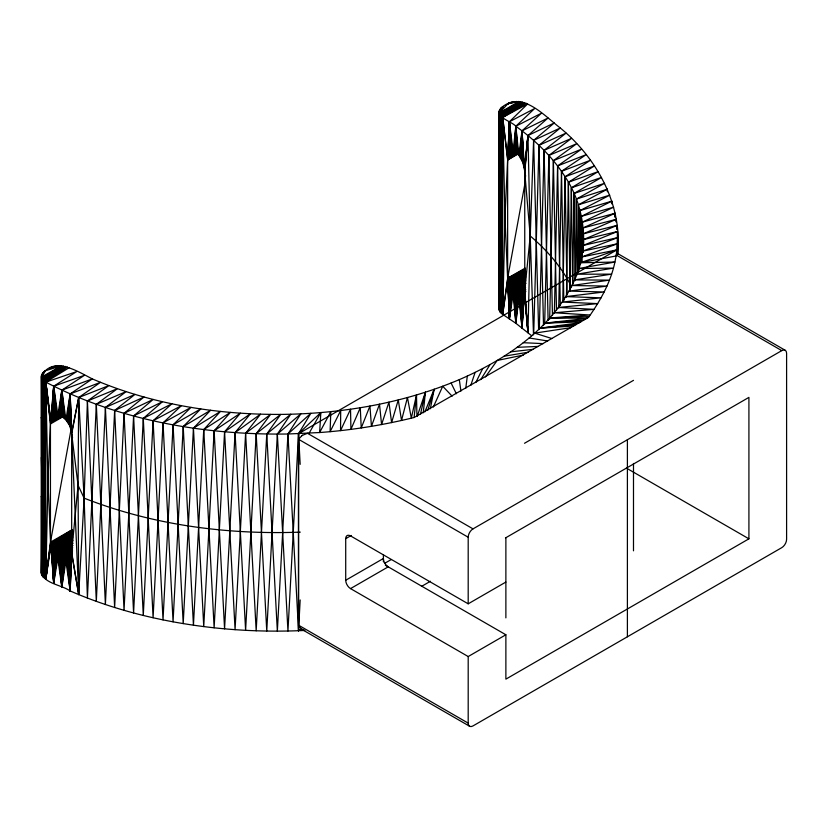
<?xml version="1.0" encoding="UTF-8"?>
<svg xmlns="http://www.w3.org/2000/svg" width="828" height="828" viewBox="0 0 828 828"><rect width="100%" height="100%" fill="white"/><g stroke="black" fill="none" stroke-linecap="round" stroke-linejoin="round"><path stroke-width="1.24" d="M617.626 254.424C622.801 205.437 597.371 158.51 560.297 127.988C544.327 115.93 521.278 89.072 500.64 108.447C494.689 117.721 511.58 121.167 515.834 126.239C534.991 140.046 552.411 156.709 565.089 176.757C586.276 208.584 589.743 251.401 571.92 285.525C549.078 330.662 504.511 360.035 459.312 379.628C402.998 403.443 341.612 413.783 280.661 414.414C216.46 414.704 151.576 404.281 92.343 378.913C77.987 371.668 53.054 355.202 41.421 375.922L41.462 574.104C46.699 584.164 61.427 584.879 70.163 590.944C93.74 601.263 118.29 609.294 143.275 615.452C196.039 628.297 250.687 633.027 304.911 630.439M72.564 530.841L50.643 544.803L45.799 579.165L47.92 481.761L50.498 422.725L53.706 386.2L76.631 371.617L45.799 382.132L47.92 481.761L50.881 546.201L45.799 579.165L43.294 380.342L67.451 367.001L44.433 381.294C42.342 419.103 48.748 457.76 42.476 495.144L41.452 496.189L41.462 574.104L41.41 417.374L43.294 577.375L44.091 555.899L45.799 382.132L69.086 367.746L44.433 381.294L43.232 413.534L41.793 575.243L41.421 375.922L45.395 370.768L61.655 365.738L41.793 378.21L42.404 576.34L43.739 452.626L45.799 382.132L42.404 379.307L41.421 375.922M301.878 628.804L298.525 630.739L298.525 433.706L310.852 413.317L287.947 434.007C204.878 435.197 119.998 420.779 45.799 382.132L45.799 579.165L50.498 543.458L72.512 529.558L50.446 542.174L45.799 579.165L43.035 535.012L44.329 526.091L41.793 378.21L63.694 365.986L42.404 379.307L41.607 535.126L43.035 535.012M499.098 308.947L499.305 110.724L503.093 106.512L499.212 113.115L499.212 310.148L501.406 313.501L515.834 323.272L531.721 335.795M499.698 128.671L499.17 272.867L499.098 111.915L503.093 106.512L500.64 108.447M583.502 243.411L583.512 239.561L617.015 225.423L617.026 229.284L617.015 225.423L583.481 233.744L583.461 244.074M616.932 254.455L617.636 237.646L583.212 245.388L583.191 251.805M70.359 558.569L65.919 561.218L61.831 587.155L61.883 560.846L71.384 554.957M499.098 111.915L499.646 311.328L501.406 116.469L524.507 102.517L500.381 115.423L499.212 310.148L499.108 271.211L499.833 271.253L501.54 261.544L502.689 117.41L526.142 103.179L501.406 116.469L502.689 314.443L507.678 279.502L504.976 217.381L502.689 117.41L527.602 103.966L509.386 121.768L504.976 217.381L502.689 314.443L507.636 278.218L525.294 181.642M617.429 254.051L617.45 243.763L582.581 251.194L617.636 237.646M41.886 417.467L41.483 418.14L41.669 374.774L45.395 370.768L41.462 377.071L41.659 417.571L43.232 413.534L42.404 379.307L65.64 366.411L43.294 380.342M500.381 312.446L499.212 113.115L520.812 101.647L499.646 114.295L501.54 261.544L500.381 312.446L501.075 188.629L502.689 117.41L507.678 158.769L517.562 153.066M583.036 252.468L583.109 227.917L615.09 213.241L615.111 217.102L615.09 213.241L582.415 222.111L582.239 257.001M616.912 255.014L616.932 249.88L581.629 256.99L581.608 260.841M41.845 500.029L41.638 503.859L41.814 429.07M41.607 535.126L41.421 572.955L41.814 543.706M72.626 532.249L50.881 546.201C52.154 554.398 61.438 566.083 70.152 559.045L66.84 560.96L70.163 590.944L70.37 557.844L71.674 552.193L71.674 433.975L78.691 397.533L100.509 382.329L70.163 393.911L65.919 419.837L69.8 425.809L71.622 432.692L78.691 594.566L71.622 553.425L70.163 590.944L65.919 561.218L70.339 558.662M499.698 243.287L499.305 307.747L499.822 306.588M78.691 594.566L78.07 485.291L78.691 397.533L108.861 385.6L87.416 401.011L84.125 498.145L78.691 594.566L71.674 552.193L78.07 485.291L71.674 433.975L72.553 437.743M513.567 151.141L509.168 153.677L509.386 121.768L534.65 108.53L515.834 126.239L513.122 151.586C509.375 151.358 507.771 155.674 507.678 158.769L517.179 152.849M581.09 261.555L581.391 216.325L611.851 201.152L611.882 203.719L611.851 201.152L580.035 210.55L579.559 267.423M53.468 416.184L56.759 414.279L53.468 416.184L53.706 386.2L84.384 375.343L61.831 390.133L57.825 415.045L53.468 416.184L50.881 420.386L59.999 415.501M515.606 152.404L513.94 151.721L515.834 126.239L518.866 155.281L515.606 152.404L515.834 126.239L541.45 113.219L522.023 130.834L518.866 155.281L522.892 162.536L524.735 171.096L524.766 290.607C523.234 310.49 505.949 288.548 507.678 279.502L525.252 269.359M521.775 159.907L522.023 130.834L548.001 118.031L527.953 135.554L524.414 168.301L522.023 130.834L519.663 156.306M69.8 425.809L70.163 393.911L92.343 378.913L61.831 390.133L58.84 415.221L62.907 417.146L65.919 419.837L61.831 390.133L59.854 415.521M525.076 279.077L509.686 287.958L509.386 318.79L513.122 294.085L525.221 287.099M524.383 295.472L518.866 298.66L522.023 327.867L522.364 298.028M577.654 273.323L578.348 204.806L607.328 189.198L607.359 191.775M575.398 279.264L576.34 199.103L604.575 183.298L574.011 193.441L572.79 283.963M569.788 291.208L571.351 187.821L598.137 171.644L568.381 182.253L566.445 297.169M72.605 548.954L57.825 558.424L53.706 583.233L54.203 554.211L72.315 542.495M70.37 557.844L67.689 560.577L70.163 590.944L70.835 556.871M562.771 301.92L565.089 176.757L590.467 160.239L561.498 171.313L558.734 308.026M514.198 151.317L508.713 154.494L509.386 121.768L513.122 151.586L513.94 151.721M525.242 292.336L516.424 297.418L515.834 323.272L513.122 294.085L525.635 287.595M554.377 312.943L557.586 165.942L581.577 149.133L553.383 160.653L549.668 319.225M499.118 232.564L500.857 226.282L501.954 213.831L500.381 115.423L522.716 102.01L499.646 114.295L499.377 152.404L500.712 151.99L501.633 157.31M524.072 296.258L519.663 298.804L522.023 327.867L524.414 294.137L527.953 332.587L530.23 235.97L533.605 140.377L554.284 122.958L527.953 135.554L524.61 169.73M539.318 329.523L544.068 150.323L566.041 133.132L538.976 145.304L533.708 333.56M544.648 324.317L548.871 155.447L571.506 138.369L544.068 150.323L548.115 320.488M57.287 414.259L52.806 416.784L53.706 386.2L57.825 415.045L58.84 415.221M68.465 560.08L70.163 590.944L71.208 555.795M525.645 280.392L510.265 289.272L509.386 318.79L512.335 292.977L525.532 285.349M524.838 296.269L520.419 298.815L522.023 327.867L522.892 297.511L525.045 296.227M69.159 424.495L70.163 393.911L66.84 420.924M514.912 151.617L508.32 155.426L509.386 121.768L512.335 151.596M521.122 158.645L522.023 130.834L524.145 166.852M69.159 559.459L70.163 590.944L71.467 554.636M60.868 415.946L61.831 390.133L64.946 418.833M515.709 152.021L508.019 156.461L509.386 121.768L511.58 151.752M72.139 550.165L57.825 558.424L61.831 587.155L62.907 561.146L71.353 555.95M514.768 151.99L515.834 126.239L518.059 154.37M41.421 496.924L41.452 496.189M516.589 152.507L507.802 157.579L509.386 121.768L510.886 152.041L513.049 150.799M523.296 297.438L521.122 298.68L522.023 327.867L523.368 296.848M72.854 533.522L50.881 546.201L53.706 583.233L55.01 555.381L72.015 544.379M57.825 414.393L52.195 417.509L53.706 386.2L56.842 415.014M300.171 599.958L298.525 630.739L287.947 434.007L300.812 413.876L277.349 434.11L266.761 631.06L256.173 433.758L270.58 414.393L245.606 433.292L235.069 629.673L224.574 431.802L240.41 413.182L214.131 430.777L203.75 626.589L193.441 428.159L210.591 410.274L183.205 426.575L173.062 621.838L163.023 422.86L181.404 405.679L153.087 420.727L143.275 615.452L133.587 415.946L153.159 399.448L124.045 413.296L114.637 607.504L105.394 407.479L134.974 394.407L114.637 410.471L124.045 610.319L133.587 415.946L162.454 401.704L143.275 418.419L153.087 617.76L163.023 422.86L191.051 407.386L173.062 424.805L183.205 623.608L193.441 428.159L220.476 411.433L203.75 429.556L214.131 627.8L224.574 431.802L250.439 413.772L235.069 432.64L245.606 630.325L256.173 433.758L280.661 414.414L266.761 434.027L277.349 631.143L287.947 434.007L319.618 432.537L320.85 412.582L298.525 433.706L287.947 631.029L277.349 434.11L290.742 414.238L266.761 434.027L256.173 630.791L245.606 433.292L260.499 414.176L235.069 432.64L224.574 628.835L214.131 430.777L230.412 412.406L203.75 429.556L193.441 625.192L183.205 426.575L200.78 408.918L173.062 424.805L163.023 619.893L153.087 420.727L171.872 403.774L143.275 418.419L133.587 612.979L124.045 413.296L143.989 397.016L114.637 410.471L105.394 604.512L96.317 404.323L117.4 388.694L87.416 401.011L96.317 601.356L105.394 407.479L126.104 391.634L96.317 404.323L87.416 598.044L84.125 498.145L78.691 397.533L71.622 432.692L70.163 393.911L67.689 422.073M525.18 282.296L510.886 290.545L509.386 318.79L507.678 279.502L525.345 270.352M499.325 239.685L499.688 233.268M524.952 293.495L517.231 297.956L515.834 323.272L513.94 295.099L524.942 288.744M521.122 298.68L523.989 297.138L521.775 298.411L522.023 327.867L523.793 296.062M68.465 423.263L70.163 393.911L71.467 431.347M520.419 157.434L522.023 130.834L523.793 165.383M58.446 414.652L51.667 418.357L53.706 386.2L55.9 415.107M522.023 327.867L524.145 295.151M59.171 415.025L51.232 419.32L53.706 386.2L55.01 415.345M72.553 550.496L58.84 559.221L61.831 587.155L63.942 561.312L71.332 556.799M525.873 283.538L511.58 291.787L509.386 318.79L507.802 280.868L525.376 270.715M72.885 533.646L51.232 547.608L53.706 583.233L55.9 556.488L72.854 545.528M524.61 293.019L527.953 332.587L524.766 290.607L530.23 235.97L524.766 172.39L527.953 135.554L530.23 235.97L533.511 334.833M524.673 294.551L518.059 298.37L515.834 323.272L514.768 296L525.78 289.634M524.735 171.096L527.953 135.554M423.253 412.83L425.406 392.224L417.229 416.298M416.505 394.956L411.319 418.109L407.459 397.523L401.518 420.438L398.268 399.924L391.603 422.59L388.943 402.139L381.573 424.557L379.493 404.178L371.441 426.348L369.94 406.041L361.225 427.962L360.284 407.718L350.917 429.38L350.534 409.218L340.546 430.622L340.701 410.522L330.103 431.678L330.807 411.64L319.618 432.537C351.465 430.249 383.085 425.116 414.093 417.519L416.505 394.956L416.939 416.463M72.16 535.757L51.667 549.026L53.706 583.233L56.842 557.513L72.698 547.287M72.522 551.903L59.854 559.894L61.831 587.155L64.946 561.332L71.291 557.503M465.76 388.28L467.313 376.078M616.094 255.976L616.932 249.88L580.335 262.766L614.914 262.052L616.094 255.976L580.335 262.766M499.698 226.934L499.636 194.766M71.353 427.807L50.446 542.174L50.446 423.957L45.799 382.132L50.881 420.386L59.668 415.314M430.353 408.732L434.151 389.315L424.867 411.899M420.427 414.455L425.406 392.224M427.828 410.181L434.151 389.315M470.78 385.382L475.117 372.393M587.073 318.242L549.823 317.993L589.919 314.992L554.263 312.767L593.945 309.341L558.414 307.457L597.671 303.617L562.253 302.075L601.097 297.821L565.793 296.621L604.192 291.974L569.012 291.104L606.986 286.074L571.92 285.525L609.449 280.123L574.508 279.905L611.592 274.13L576.774 274.223L613.424 268.106L578.72 268.51L614.914 262.052C610.691 282.338 600.352 300.636 588.563 317.383L414.093 417.519M617.45 254.62L617.647 253.596A8.042 1.107 -58.4 0 0 617.491 253.554M433.323 407.014L442.721 386.241L452.119 396.157M475.831 382.474L482.693 368.553M41.855 536.037L41.669 571.806M501.075 188.629L499.222 191.868L499.336 196.691M309.092 433.22L320.85 412.582M480.757 379.628L490.062 364.568M43.739 452.626L41.4 457.522L41.804 475.531M485.405 376.937L497.193 360.459L523.265 355.088M499.17 153.366L499.553 152.88L499.698 168.343M499.822 109.555L503.093 106.512M42.207 373.666L45.395 370.768L43.015 372.61M301.692 435.942L298.525 439.275L468.193 537.227L468.193 603.819L505.877 582.063M302.613 435.259L307.457 433.292L473.016 528.875L781.777 350.617A6.821 3.933 -60 0 1 786.6 353.401L786.6 539.297A6.821 3.933 -60 0 1 781.777 547.65L473.016 725.908A6.821 3.933 -60 0 1 468.193 723.123L298.525 625.171L301.402 629.094A8.042 7.141 -63.4 0 0 302.303 629.653L304.3 630.305M72.709 540.549L53.468 553L53.706 583.233L52.195 550.403L72.616 537.165M53.706 583.233L52.806 551.738L72.088 539.235M518.162 153.408L507.636 160.001L507.636 278.218L525.242 269.007M61.831 587.155L60.868 560.432L72.481 553.166M507.802 157.579L516.289 152.342M508.019 156.461L515.471 151.897M508.32 155.426L514.726 151.534M508.713 154.494L514.064 151.286M509.168 153.677L513.463 151.131M509.686 153.004L512.915 151.11L509.686 153.004L509.386 121.768L510.265 152.456L512.46 151.193L510.265 152.456M69.925 559.273L66.84 560.96M52.806 416.784L57.194 414.248M52.195 417.509L57.691 414.342M51.667 418.357L58.26 414.559M51.232 419.32L58.923 414.88M63.652 415.791L50.498 422.725L45.799 382.132L50.643 421.524L61.624 415.19M50.498 422.725L61.479 416.391M50.446 423.957L63.621 416.349M518.618 153.666L507.636 160.001L502.689 117.41L502.689 314.443L500.547 265.664L499.305 110.724M507.636 278.218L525.211 268.075M50.498 543.458L72.46 530.779M50.643 544.803L72.605 532.125M525.645 277.059L509.168 286.581L509.386 318.79L508.019 282.276L525.594 272.133M51.232 547.608L72.098 535.561M525.19 275.641L508.713 285.153L509.386 318.79L508.32 283.714L525.894 273.561M51.667 549.026L72.543 536.968M52.195 550.403L71.974 538.987M52.806 551.738L72.585 540.322M53.468 553L72.15 542.216M54.203 554.211L72.895 543.427M55.01 555.381L72.616 545.228M55.9 556.488L72.398 546.966M56.842 557.513L72.253 548.612M58.84 559.221L72.057 551.593M59.854 559.894L71.974 552.897M524.321 295.648L518.866 298.66L515.834 323.272L515.606 296.776L525.521 291.052M60.868 560.432L71.891 554.067M61.883 560.846L71.808 555.122M62.907 561.146L71.736 556.054M63.942 561.312L71.663 556.851M64.946 561.332L70.473 558.144M298.525 630.739L298.525 433.706L616.932 249.88L616.953 255.034M505.473 537.941L748.916 397.388L748.916 538.821L505.877 679.136L505.877 634.776L468.193 656.542L350.534 588.605A6.821 3.933 60 0 1 345.711 580.252L345.711 538.676L351.248 535.468M524.517 443.27L633.492 380.352M345.711 580.252L383.395 558.496A6.821 3.933 60 0 0 388.218 566.849L350.534 588.605M384.513 563.423L391.199 559.562M421.473 586.441L430.436 581.266M56.439 414.424L54.203 415.708L53.706 386.2M520.419 298.815L524.766 296.352M41.462 377.071L61.655 365.738L50.218 367.984L53.572 366.566M519.663 298.804L524.02 296.372M518.059 298.37L524.6 294.789M517.231 297.956L524.869 293.816M516.424 297.418L525.542 292.522M515.606 296.776L525.852 291.311M50.643 421.524L61.551 415.728M514.768 296L525.024 290.587M513.94 295.099L525.325 289.148M507.802 280.868L525.532 271.739M512.335 292.977L524.828 286.54M508.019 282.276L525.811 273.178M510.265 289.272L524.921 281.779M510.886 290.545L525.594 283.021M511.58 291.787L525.19 284.811M508.32 283.714L525.066 275.186M509.168 286.581L524.88 278.581M509.686 287.958L525.438 279.916M508.713 285.153L525.501 276.614M511.114 102.361L507.916 103.728L499.212 113.115L518.846 101.461L507.916 103.728L512.946 101.885M583.212 245.388L617.491 231.529L617.512 254.672L617.491 231.529L583.512 239.561M617.45 243.763L581.629 256.99L581.649 260.872M59.575 365.676L50.218 367.984L55.486 366.09M607.328 189.198L576.34 199.103L577.116 274.803M514.871 101.575L507.916 103.728L516.848 101.43M50.218 367.984L57.505 365.79M617.522 253.482L616.218 255.034L781.777 350.617M504.086 356.206L528.192 352.242M570.689 327.702L534.722 333.125L551.893 338.548M573.669 325.984L540.042 328.178L579.155 322.816M580.77 321.885L545.072 323.127L586.793 318.407M510.731 351.828L533.242 349.323M540.042 328.178L576.184 324.535M545.072 323.127L583.595 320.25M517.127 347.325L538.252 346.425M300.285 532.135C227.027 534.847 152.58 525.066 84.125 498.145L78.07 485.291M549.823 317.993L588.905 316.596M523.265 342.699L543.106 343.63M529.133 337.969L547.681 340.991M617.574 253.503L785.192 350.275M626.434 468.11L748.916 538.821M468.193 603.819L350.534 535.892A6.821 3.933 60 0 0 345.711 538.676M385.32 565.182L505.877 634.776M301.992 629.477L469.611 726.249M530.23 235.97C546.956 250.211 561.798 267.113 571.599 286.902M451.105 383.012L456.342 393.724M524.766 172.39L525.645 176.147M459.312 379.628L460.917 391.085M43.232 413.534L44.464 422.373M41.41 417.374L41.483 418.14M524.735 291.839L527.953 332.587M61.883 416.484L61.831 390.133L63.942 417.933M298.525 433.706L300.171 464.342M517.231 153.584L515.834 126.239L516.424 152.932M522.364 161.201L522.023 130.834L523.368 163.944M499.108 271.211L499.17 272.867M61.831 390.133L62.907 417.146M70.37 427.176L70.163 393.911L71.208 429.97M538.614 329.523L533.605 140.377L560.297 127.988L538.976 145.304L543.52 325.601M522.023 130.834L522.892 162.536M44.329 526.091L45.799 579.165M552.452 315.437L548.871 155.447L576.681 143.71L553.383 160.653L556.519 310.469M501.54 261.544L502.689 314.443M560.308 305.573L557.586 165.942L586.172 154.65L561.498 171.313L563.827 300.74M70.163 393.911L70.835 428.573M567.045 294.675L565.089 176.757L594.452 165.91L568.381 182.253L570.016 291.239M44.091 555.899L44.433 578.317M575.046 280.671L574.011 193.441L601.521 177.44L571.351 187.821L572.655 284.014M69.8 558.714L70.163 590.944M578.917 270.259L578.348 204.806L609.75 195.16L580.035 210.55L580.418 264.463M499.522 272.174L499.698 292.563M501.24 291.384L501.406 313.501M581.639 261.244L581.391 216.325L613.631 207.186L582.415 222.111L582.529 251.64M41.669 374.774L41.814 403.236M583.16 252.312L583.109 227.917L616.218 219.327L616.229 221.894L616.218 219.327L583.481 233.744L583.481 244.012M633.492 463.442L633.492 550.827M627.396 439.751L627.396 636.773M616.932 249.88L616.932 254.745M505.877 537.703L505.877 617.885M468.193 656.542L468.193 723.123M383.395 554.719L383.395 561.839M468.193 537.227A6.821 3.933 -60 0 1 473.016 528.875M301.599 435.89A8.042 4.306 -27 0 1 302.541 435.197"/></g></svg>
